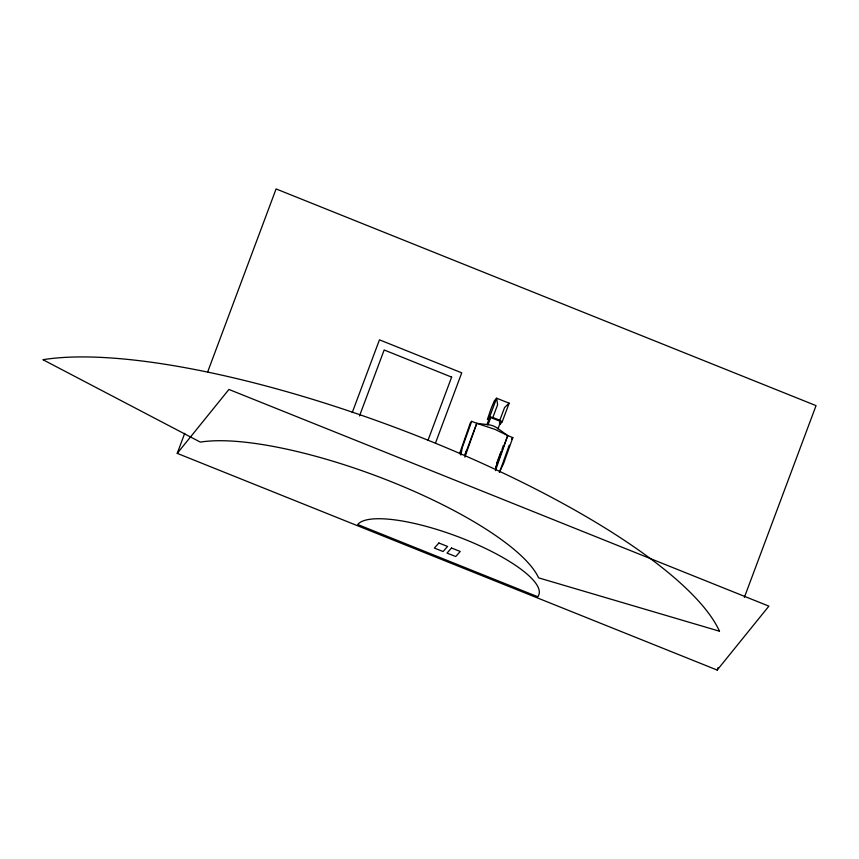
<?xml version="1.0" encoding="UTF-8"?>
<svg xmlns="http://www.w3.org/2000/svg" width="859" height="859" viewBox="0 0 859 859"><rect width="100%" height="100%" fill="white"/><g stroke="black" fill="none" stroke-linecap="round" stroke-linejoin="round"><path stroke-width="1.29" d="M487.064 424.314L488.739 419.815L490.736 417.571L500.722 421.522L498.048 428.652A18.383 17.663 35.5 0 0 488.073 424.7L476.777 423.347L471.677 421.329L470.399 422.757L459.544 453.767M498.048 428.652L507.733 435.599L512.834 437.618L503.471 463.796L499.347 472.171M460.864 455.066L462.314 447.507L471.677 421.329M464.891 457.106L476.777 423.347L495.009 429.382L507.733 435.599L495.418 470.614M488.739 419.815L487.461 419.31L491.187 408.347L494.419 400.691L496.62 398.222L509.162 403.193L502.204 421.801L500.002 424.271L500.829 421.844M466.362 450.814L465.073 454.54L476.777 423.347M501.162 451.877L495.6 468.037L507.733 435.599M502.021 449.386L503.31 445.66M509.258 445.187L499.498 472.375M177.233 453.369L228.934 389.449L768.891 606.143L717.19 670.063L177.233 453.369L184.728 433.312M207.685 371.904L276.093 188.937L816.05 405.631L744.366 597.37M352.233 412.61L379.453 339.82L461.734 372.838L435.459 443.126M359.502 415.917L384.156 349.978L451.63 377.122M427.922 440.517L451.651 377.069M489.651 416.84L496.62 398.222L497.608 404.772L492.862 417.474L489.651 416.84L487.461 419.31M488.073 424.7L490.736 417.571M502.204 421.801L499.831 420.234L504.577 407.531L509.162 403.193M496.738 463.022L500.915 451.855M717.19 670.063L718.124 667.55M499.39 423.015L500.722 421.522M511.556 439.046L512.834 437.618M487.558 424.733L488.127 424.196M497.544 428.673L498.102 428.147M492.862 417.474L499.831 420.234M438.863 543.006L434.353 548.074L443.072 551.521L447.582 546.453L438.863 543.006M451.533 548.021L447.024 553.089L455.732 556.535L460.241 551.467L451.533 548.021M719.477 631.204L538.593 577.849A194.649 52.023 20.5 0 0 392.069 482.028A194.649 52.023 20.5 0 0 200.33 442.106L42.95 359.706A389.31 104.036 20.5 0 1 426.418 439.561A389.31 104.036 20.5 0 1 719.477 631.204M537.702 596.737L357.709 524.505A97.325 26.006 20.5 0 1 464.88 539.388A97.325 26.006 20.5 0 1 537.702 596.737"/></g></svg>
